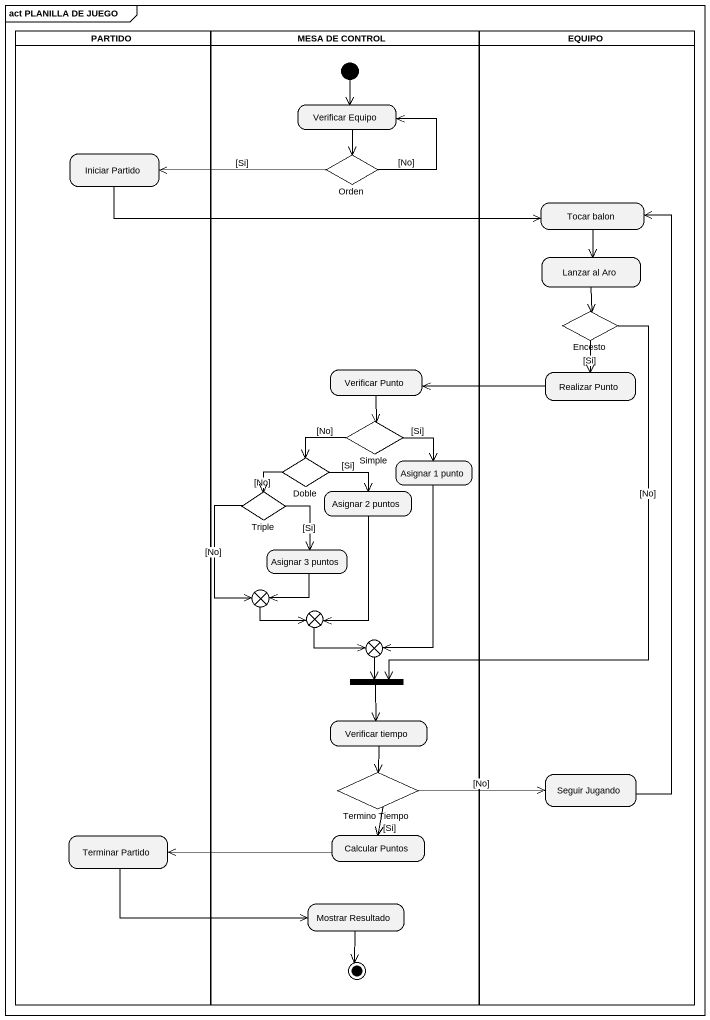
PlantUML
@startuml
mainframe act PLANILLA DE JUEGO
hide empty description
state PARTIDO <<partition>> {
  state "Iniciar Partido" as Iniciar_Partido
  state "Terminar Partido" as Terminar_Partido
}
state "MESA DE CONTROL" as MESA_DE_CONTROL <<partition>> {
  state "Verificar Equipo" as Verificar_Equipo
  state Orden <<choice>>
  state "Verificar Punto" as Verificar_Punto
  state Simple <<choice>>
  state Triple <<choice>>
  state Doble <<choice>>
  state "Asignar 2 puntos" as Asignar_2_puntos
  state "Asignar 1 punto" as Asignar_1_punto
  state "Asignar 3 puntos" as Asignar_3_puntos
  state flowfinal1 <<end>>
  state flowfinal2 <<end>>
  state flowfinal3 <<end>>
  state fork1 <<join>>
  state "Verificar tiempo" as Verificar_tiempo
  state "Termino Tiempo" as Termino_Tiempo <<choice>>
  state "Calcular Puntos" as Calcular_Puntos
  state "Mostrar Resultado" as Mostrar_Resultado
  [*] --> Verificar_Equipo
  Mostrar_Resultado --> [*]
}
state EQUIPO <<partition>> {
  state "Tocar balon" as Tocar_balon
  state "Lanzar al Aro" as Lanzar_al_Aro
  state Encesto <<choice>>
  state "Realizar Punto" as Realizar_Punto
  state "Seguir Jugando" as Seguir_Jugando
}
Verificar_Equipo --> Orden
Iniciar_Partido -right-> Tocar_balon
Orden -up-> Verificar_Equipo : [No]
Orden -left-> Iniciar_Partido : [Si]
Tocar_balon --> Lanzar_al_Aro
Lanzar_al_Aro --> Encesto
Encesto --> Realizar_Punto : [Si]
Encesto --> fork1 : [No]
Verificar_Punto --> Simple
Realizar_Punto -left-> Verificar_Punto
Simple -left-> Doble : [No]
Simple -right-> Asignar_1_punto : [Si]
Triple --> Asignar_3_puntos : [Si]
Triple --> flowfinal1 : [No]
Doble --> Triple : [No]
Doble -right-> Asignar_2_puntos : [Si]
Asignar_2_puntos --> flowfinal2
Asignar_1_punto --> flowfinal3
Asignar_3_puntos --> flowfinal1
flowfinal1 -right-> flowfinal2
flowfinal2 -right-> flowfinal3
flowfinal3 --> fork1
fork1 --> Verificar_tiempo
Verificar_tiempo --> Termino_Tiempo
Termino_Tiempo -right-> Seguir_Jugando : [No]
Termino_Tiempo --> Calcular_Puntos : [Si]
Seguir_Jugando -up-> Tocar_balon
Terminar_Partido -right-> Mostrar_Resultado
Calcular_Puntos -left-> Terminar_Partido
@enduml
